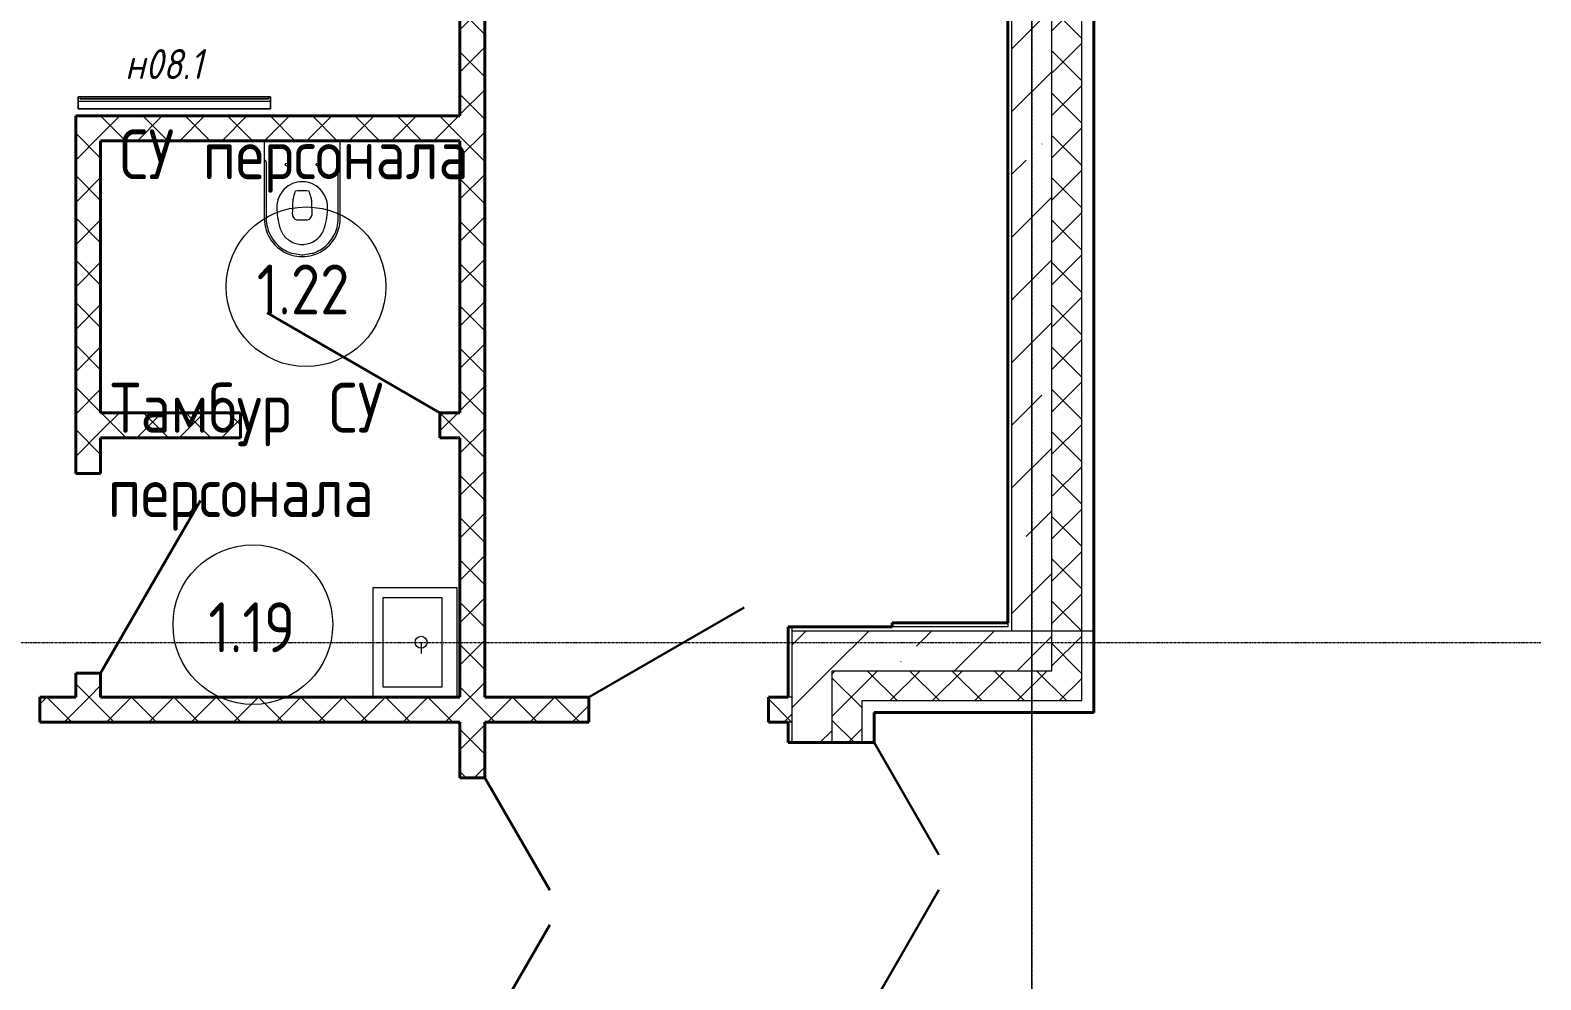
# Model space of a CAD drawing. Header units: millimetres. Extents: x -32954 to 151739, y -65671 to 56243.
# Drawn here: x -5068 to 2500, y -5129 to -371 of the extents above; entities that cross this region are included whole.
import ezdxf

# ---------------------------------------------------------------- set-up
doc = ezdxf.new("R2010")
doc.units = ezdxf.units.MM
doc.linetypes.add('ADSK_Линия сетки', pattern=[21, 12, -3, 3, -3])
for name, color, linetype, lineweight in [('M-EQPM', 7, 'Continuous', 9), ('M-EQPM-IDEN', 7, 'Continuous', 9), ('SANINDUSA', 7, 'Continuous', 9), ('Двери', 7, 'Continuous', 18), ('Марки помещений', 7, 'Continuous', 18), ('Оси', 7, 'Continuous', 9), ('Панель', 7, 'Continuous', 30), ('Перекрытия', 7, 'Continuous', 18), ('Сантехнические приборы', 7, 'Continuous', 18), ('Стены', 7, 'Continuous', 18), ('Стены разрез', 7, 'Continuous', 40), ('Стены штриховка', 7, 'Continuous', 18)]:
    doc.layers.add(name, color=color, linetype=linetype, lineweight=lineweight)
doc.styles.add('GOST Common', font='GOST_Common.ttf', dxfattribs={"width": 0.9, "height": 250})
doc.styles.add('GOST Common_I', font='GOST_Common Italic.ttf', dxfattribs={"width": 0.9, "height": 150})
pattern_1 = [(45, (0, 0), (-106.066, 106.066), []), (135, (0, 0), (-106.066, -106.066), [])]
pattern_2 = [(45, (0, 0), (-314.31, 314.31), []), (45, (314.3, 0), (-314.31, 314.31), [555.625, -111.125, 3.353, -107.772])]

# ---------------------------------------------------------------- blocks, each defined once
blk = doc.blocks.new('AC_Дверь_Двупольная_ПВХ - 1260х2080h М-694954-В_АР_ПЭ_01 Этаж')
at = {"layer": 'Панель'}
for p, q in [((-650, 215), (-87.1, 540)), ((650, 215), (87.1, 540))]:
    blk.add_line(p, q, dxfattribs=at)
blk = doc.blocks.new('AC_Дверь_Однопольная_ДеревяннаяНаружная_ГОСТ24698-81 - 860х2080h-657340-В_АР_ПЭ_01 Этаж')
at = {"layer": 'Панель'}
blk.add_line((-450, 62.5), (329.4, 512.5), dxfattribs=at)
blk = doc.blocks.new('AC_Дверь_Двупольная_ПВХ - 1260х2080h М-673620-В_АР_ПЭ_01 Этаж')
at = {"layer": 'Панель'}
for p, q in [((-650, 62.5), (-87.1, 387.5)), ((650, 62.5), (87.1, 387.5))]:
    blk.add_line(p, q, dxfattribs=at)
blk = doc.blocks.new('Sanitary_Toilets_Sanindusa_New-WC-Care-F-D-Low-Level-Toilet - SanitaSimplesNewWccareDc129011004-639918-В_АР_ПЭ_01 Этаж')
at = {"layer": 'SANINDUSA'}
for p, q in [((72.9, 635.2), (62.7, 632)), ((187.3, 632), (177.1, 635.2)), ((-55.3, 452.5), (-55.3, 168.1)), ((305.3, 168.1), (305.3, 452.5)), ((-55, 62.5), (305, 62.5))]:
    blk.add_line(p, q, dxfattribs=at)
at = {"layer": 'SANINDUSA', "flags": 128}
for points in [[(184.3, 623.3), (179.5, 624.7), (174.7, 625.7), (164.9, 627.6), (156, 629.4), (147.1, 630.9), (138.2, 632.2), (129.2, 633.1), (125, 633.4), (125.1, 633.4), (124.9, 633.4), (120.8, 633.1), (111.8, 632.2), (102.8, 630.9), (93.9, 629.3), (85.1, 627.6), (75.3, 625.7), (70.5, 624.7), (65.7, 623.3)], [(159.7, 312.6), (159.7, 312.7), (161.5, 319.3), (163.2, 325.7), (164.8, 331), (166.3, 336.1), (168.7, 343.8), (170.9, 351.2), (172, 356), (172.5, 361.2), (173, 377.5), (173.5, 393.8), (174.1, 410.3), (174.7, 426.8), (174.5, 432.2), (173.4, 437.5), (171.5, 442.5), (168.7, 447.1), (165.3, 451), (161.3, 454.3), (156.9, 456.7), (152.2, 458.2), (148.7, 458.8), (145.1, 459), (125, 458.9), (104.9, 459), (101.3, 458.8), (97.8, 458.2), (93.1, 456.7), (88.7, 454.3), (84.7, 451), (81.3, 447.1), (78.5, 442.5), (76.6, 437.5), (75.5, 432.2), (75.3, 426.8), (75.9, 410.3), (76.5, 393.8), (77, 377.5), (77.5, 361.2), (78, 356), (79.1, 351.2), (81.3, 343.8), (83.7, 336.1), (85.2, 331), (86.8, 325.7), (88.5, 319.3), (90.3, 312.7), (90.3, 312.6)], [(-65, 452.5), (-65, 202.7), (-65, 162.4), (-65, 72.5)], [(315, 72.5), (315, 162.4), (315, 202.7), (315, 452.5)], [(158.3, 312.5), (147.2, 312.3), (137.7, 312.2), (128.1, 312.1), (125, 312.1), (121.9, 312.1), (112.3, 312.2), (102.8, 312.3), (91.7, 312.5)]]:
    blk.add_lwpolyline(points, dxfattribs=at)
at = {"layer": 'SANINDUSA'}
for centre in [(47.5, 181.5), (202.5, 181.5)]:
    blk.add_circle(centre, 7.5, dxfattribs=at)
for centre, radius, start, end in [((125, 452.5), 190, 109.13881, 180), ((135.4, 437.5), 198.5, 115.58106, 126.01768), ((122.6, 465.5), 167.8, 109.83255, 115.77159), ((125, 452.5), 190, 74.0853, 105.9147), ((127.4, 465.5), 167.7, 64.22811, 70.16775), ((125, 452.5), 190, 0, 70.86119), ((114.6, 437.5), 198.5, 53.98103, 64.42023), ((125, 452.5), 180.3, 126.1419, 165.50605), ((125, 464.5), 117, 135.50354, 163.7398), ((125, 464.5), 117, 121.54588, 135.50354), ((125, 464.5), 117, 90, 121.54588), ((125, 464.5), 117, 58.45411, 90), ((125, 464.5), 117, 44.49646, 58.45411), ((125, 464.5), 117, 16.2602, 44.49646), ((125, 452.5), 180.3, 14.49395, 53.8581), ((124.8, 452.5), 180.1, 165.47845, 179.98577), ((365, 394.5), 367, 163.7398, 179.99999), ((-115, 394.5), 367, 0.00001, 16.2602), ((125, 452.4), 180.3, 0.02083, 14.51495), ((125, 394.5), 127, 179.99999, 270), ((125, 394.5), 127, 270, 0.00001), ((-61.6, 162.4), 3.44, 179.7156, 283.84385), ((-55.9, 159.4), 4.87, 120.6298, 184.2515), ((-60.2, 168.2), 4.95, 292.13188, 359.61781), ((310.2, 168.2), 4.95, 180.38219, 247.86812), ((305.9, 159.4), 4.87, 355.7485, 59.3702), ((311.6, 162.4), 3.45, 256.35029, 0.09025), ((-55, 72.5), 10, 180, 270), ((305, 72.5), 10, 270, 0)]:
    blk.add_arc(centre, radius, start, end, dxfattribs=at)
blk = doc.blocks.new('ADSK_Умывальник со смесителем - Умывальник-246140-В_АР_ПЭ_01 Этаж')
at = {"layer": 'Сантехнические приборы'}
for p, q in [((-275, -420), (-275, 0)), ((-275, 0), (275, 0)), ((275, 0), (275, -420)), ((-225, -370), (-225, -75)), ((-225, -75), (225, -75)), ((225, -75), (225, -370)), ((0, -180), (57, -180)), ((225, -370), (-225, -370)), ((275, -420), (-275, -420))]:
    blk.add_line(p, q, dxfattribs=at)
blk.add_circle((0, -180), 30, dxfattribs=at)
blk = doc.blocks.new('AC_Дверь_Однопольная_ДеревяннаяНаружная_ГОСТ24698-81 - 960х2080h ГЛ-654640-В_АР_ПЭ_01 Этаж')
at = {"layer": 'Панель'}
blk.add_line((500, 62.5), (-366, 562.5), dxfattribs=at)
blk = doc.blocks.new('ADSK_Марка_Помещение_2_ГОСТ21-501-2011 - Имя и Категория-86712-В_АР_ПЭ_01 Этаж')
at = {"layer": 'Марки помещений'}
blk.add_circle((0, 0), 4, dxfattribs=at)
blk = doc.blocks.new('Н08_Телевизор на консоли - Телевизор 40 дюйма-8001306-О_ТХ_Подвал')
at = {"layer": 'M-EQPM'}
for p, q in [((-485.9, 108.1), (-485.9, 48.8)), ((-485.9, 72.6), (-485.9, 108.1)), ((478.1, 108.1), (-485.9, 108.1)), ((-485.9, 108.1), (478.1, 108.1)), ((478.1, 108.1), (478.1, 72.6)), ((478.1, 48.8), (478.1, 108.1)), ((-485.9, 48.8), (-485.9, 72.6)), ((-485.9, 72.6), (478.1, 72.6)), ((-485.9, 72.6), (478.1, 72.6)), ((-485.9, 48.8), (478.1, 48.8)), ((-485.9, 48.8), (478.1, 48.8)), ((-475.7, 59), (468.2, 59)), ((468.2, 59), (-475.7, 59)), ((-475.7, 59), (-475.7, 48.8)), ((-475.7, 48.8), (-475.7, 59)), ((-475.7, 48.8), (468.2, 48.8)), ((468.2, 48.8), (-475.7, 48.8)), ((468.2, 59), (468.2, 48.8)), ((468.2, 59), (468.2, 48.8)), ((478.1, 72.6), (478.1, 48.8))]:
    blk.add_line(p, q, dxfattribs=at)

msp = doc.modelspace()

# ---------------------------------------------------------------- hatches: boundary and pattern name
at = {"layer": 'Стены разрез', "lineweight": 9}
h = msp.add_hatch(dxfattribs=at)
h.set_pattern_fill('FP_2', color=256, style=0, pattern_type=2)
h.set_pattern_definition(pattern_1)
h.paths.add_polyline_path([(50, -3580), (200, -3580), (200, 2250), (50, 2250), (50, -3380)])
h = msp.add_hatch(dxfattribs=at)
h.set_pattern_fill('FP_2', color=256, style=0, pattern_type=2)
h.set_pattern_definition(pattern_1)
h.paths.add_polyline_path([(-2790.1, -11895), (-2790.1, -5416.2), (-2915.1, -5416.2), (-2915.1, -11895)])
h.paths.add_polyline_path([(-2915.1, -4116.2), (-2790.1, -4116.2), (-2790.1, -3837.5), (-2915.1, -3837.5)])
h.paths.add_polyline_path([(-2790.1, -3712.5), (-2790.1, 2050), (-2915.1, 2050), (-2915.1, -3712.5)])
h = msp.add_hatch(dxfattribs=at)
h.set_pattern_fill('FP_3', color=256, style=0, pattern_type=2)
h.set_pattern_definition(pattern_2)
h.paths.add_polyline_path([(-150, -3380), (50, -3380), (50, 2050), (-150, 2050), (-150, -3360)])
h = msp.add_hatch(dxfattribs=at)
h.set_pattern_fill('FP_2', color=256, style=0, pattern_type=2)
h.set_pattern_definition(pattern_1)
h.paths.add_polyline_path([(-4715.1, -3712.5), (-4715.1, -3592.5), (-4840.1, -3592.5), (-4840.1, -3712.5)])
h.paths.add_polyline_path([(-4715.1, -2592.5), (-4715.1, -800), (-4840.1, -800), (-4840.1, -2592.5)])
h = msp.add_hatch(dxfattribs=at)
h.set_pattern_fill('FP_2', color=256, style=0, pattern_type=2)
h.set_pattern_definition(pattern_1)
h.paths.add_polyline_path([(-2915.1, -925), (-2915.1, -800), (-4715.1, -800), (-4715.1, -925), (-4249.1, -925)])
h = msp.add_hatch(dxfattribs=at)
h.set_pattern_fill('FP_2', color=256, style=0, pattern_type=2)
h.set_pattern_definition(pattern_1)
h.paths.add_polyline_path([(-3015.1, -2412.5), (-2915.1, -2412.5), (-2915.1, -2287.5), (-3015.1, -2287.5)])
h.paths.add_polyline_path([(-4015.1, -2412.5), (-4015.1, -2287.5), (-4715.1, -2287.5), (-4715.1, -2412.5), (-4249.1, -2412.5)])
h = msp.add_hatch(dxfattribs=at)
h.set_pattern_fill('FP_3', color=256, style=0, pattern_type=2)
h.set_pattern_definition(pattern_2)
h.paths.add_polyline_path([(-1050, -5720), (-1050, -5240), (-1250, -5240), (-1250, -5720)])
h.paths.add_polyline_path([(-1050, -3940), (-1050, -3380), (-1250, -3380), (-1250, -3940)])
h = msp.add_hatch(dxfattribs=at)
h.set_pattern_fill('FP_3', color=256, style=0, pattern_type=2)
h.set_pattern_definition(pattern_2)
h.paths.add_polyline_path([(-840, -3580), (50, -3580), (50, -3380), (-1050, -3380), (-1050, -3580), (-900, -3580)])
h = msp.add_hatch(dxfattribs=at)
h.set_pattern_fill('FP_2', color=256, style=0, pattern_type=2)
h.set_pattern_definition(pattern_1)
h.paths.add_polyline_path([(-1050, -5520), (-900, -5520), (-900, -5240), (-1050, -5240)])
h.paths.add_polyline_path([(-900, -3940), (-900, -3580), (-1050, -3580), (-1050, -3940)])
h = msp.add_hatch(dxfattribs=at)
h.set_pattern_fill('FP_2', color=256, style=0, pattern_type=2)
h.set_pattern_definition(pattern_1)
h.paths.add_polyline_path([(200, -3730), (200, -3580), (-900, -3580), (-900, -3730), (-413.8, -3730)])
h = msp.add_hatch(dxfattribs=at)
h.set_pattern_fill('FP_2', color=256, style=0, pattern_type=2)
h.set_pattern_definition(pattern_1)
h.paths.add_polyline_path([(-2331.5, -3837.5), (-2270, -3837.5), (-2270, -3712.5), (-5020.1, -3712.5), (-5020.1, -3837.5), (-2790.1, -3837.5)])
h.paths.add_polyline_path([(-1270, -3837.5), (-1250, -3837.5), (-1250, -3712.5), (-1370, -3712.5), (-1370, -3837.5)])
h.paths.add_polyline_path([(-6020.1, -3837.5), (-6020.1, -3712.5), (-9150, -3712.5), (-9150, -3837.5), (-6166.8, -3837.5)])
h.paths.add_polyline_path([(-10875, -3837.5), (-10050, -3837.5), (-10050, -3712.5), (-10875, -3712.5)])
h.paths.add_polyline_path([(-12175, -3837.5), (-12175, -3712.5), (-12325, -3712.5), (-12325, -3837.5)])

# ---------------------------------------------------------------- linework, layer by layer
at = {"layer": 'Оси', "linetype": 'ADSK_Линия сетки'}
for p, q in [((-50, 4287.9), (-50, -14500)), ((2500, -3440), (-32136.4, -3440))]:
    msp.add_line(p, q, dxfattribs=at)
at = {"layer": 'Перекрытия'}
msp.add_line((-50, -11990), (-50, 2150), dxfattribs=at)
at = {"layer": 'Стены'}
for p, q in [((-1250, -3940), (-1250, -3360)), ((-840, -3380), (260, -3380)), ((-170, -3360), (-750, -3360))]:
    msp.add_line(p, q, dxfattribs=at)
at = {"layer": 'Стены разрез'}
for p, q in [((260, -3790), (260, 2460)), ((-2915.1, 2030), (-2915.1, -800)), ((-2790.1, -3712.5), (-2790.1, 2030)), ((-170, 2030), (-170, -3340)), ((-2915.1, -800), (-4840.1, -800)), ((-4840.1, -800), (-4840.1, -2592.5)), ((-4715.1, -925), (-2915.1, -925)), ((-4715.1, -2287.5), (-4715.1, -925)), ((-2915.1, -925), (-2915.1, -2287.5)), ((-4015.1, -2287.5), (-4715.1, -2287.5)), ((-4015.1, -2412.5), (-4015.1, -2287.5)), ((-2915.1, -2287.5), (-3015.1, -2287.5)), ((-3015.1, -2287.5), (-3015.1, -2412.5)), ((-4715.1, -2592.5), (-4715.1, -2412.5)), ((-4715.1, -2412.5), (-4015.1, -2412.5)), ((-3015.1, -2412.5), (-2915.1, -2412.5)), ((-2915.1, -2412.5), (-2915.1, -3712.5)), ((-4840.1, -2592.5), (-4715.1, -2592.5)), ((-1270, -3360), (-1270, -3712.5)), ((-750, -3360), (-1270, -3360)), ((-750, -3340), (-750, -3360)), ((-170, -3340), (-750, -3340)), ((-4840.1, -3592.5), (-4840.1, -3712.5)), ((-4715.1, -3592.5), (-4840.1, -3592.5)), ((-4715.1, -3712.5), (-4715.1, -3592.5)), ((-4840.1, -3712.5), (-5020.1, -3712.5)), ((-5020.1, -3712.5), (-5020.1, -3837.5)), ((-2915.1, -3712.5), (-4715.1, -3712.5)), ((-2270, -3712.5), (-2790.1, -3712.5)), ((-2270, -3837.5), (-2270, -3712.5)), ((-1270, -3712.5), (-1370, -3712.5)), ((-1370, -3712.5), (-1370, -3837.5)), ((-5020.1, -3837.5), (-2915.1, -3837.5)), ((-2915.1, -3837.5), (-2915.1, -4116.2)), ((-2790.1, -3837.5), (-2270, -3837.5)), ((-2790.1, -4116.2), (-2790.1, -3837.5)), ((-1370, -3837.5), (-1270, -3837.5)), ((-1270, -3837.5), (-1270, -3940)), ((-840, -3790), (260, -3790)), ((-840, -3940), (-840, -3790)), ((-1270, -3940), (-840, -3940)), ((-2915.1, -4116.2), (-2790.1, -4116.2))]:
    msp.add_line(p, q, dxfattribs=at)
at = {"layer": 'Стены штриховка'}
for p, q in [((200, -3730), (200, 2400)), ((50, -3580), (50, 2250)), ((-150, -3380), (-150, 2050)), ((-1250, -3380), (-840, -3380)), ((-170, -3340), (-170, -3360)), ((-1050, -3580), (50, -3580)), ((-1050, -3940), (-1050, -3580)), ((-1250, -3712.5), (-1270, -3712.5)), ((-900, -3730), (200, -3730)), ((-900, -3940), (-900, -3730)), ((-1250, -3837.5), (-1270, -3837.5))]:
    msp.add_line(p, q, dxfattribs=at)

# ---------------------------------------------------------------- block references
at = {"layer": 'M-EQPM', "rotation": 179.9999999999987}
msp.add_blockref('Н08_Телевизор на консоли - Телевизор 40 дюйма-8001306-О_ТХ_Подвал', (-4349.6, -656.1), dxfattribs=at)
at = {"layer": 'Двери'}
for name, p in [('AC_Дверь_Однопольная_ДеревяннаяНаружная_ГОСТ24698-81 - 960х2080h ГЛ-654640-В_АР_ПЭ_01 Этаж', (-3515.1, -2350)), ('AC_Дверь_Однопольная_ДеревяннаяНаружная_ГОСТ24698-81 - 860х2080h-657340-В_АР_ПЭ_01 Этаж', (-1820, -3775))]:
    msp.add_blockref(name, p, dxfattribs=at)
at = {"layer": 'Двери', "rotation": 269.9999999999999}
for name, p in [('AC_Дверь_Однопольная_ДеревяннаяНаружная_ГОСТ24698-81 - 960х2080h ГЛ-654640-В_АР_ПЭ_01 Этаж', (-4777.6, -3092.5)), ('AC_Дверь_Двупольная_ПВХ - 1260х2080h М-694954-В_АР_ПЭ_01 Этаж', (-1055, -4590)), ('AC_Дверь_Двупольная_ПВХ - 1260х2080h М-673620-В_АР_ПЭ_01 Этаж', (-2852.6, -4766.2))]:
    msp.add_blockref(name, p, dxfattribs=at)
at = {"layer": 'Марки помещений', "xscale": 99.99999999999993, "yscale": 99.99999999999993, "zscale": 99.99999999999993}
for p in [(-3686, -1656.3), (-3952.7, -3348.9)]:
    msp.add_blockref('ADSK_Марка_Помещение_2_ГОСТ21-501-2011 - Имя и Категория-86712-В_АР_ПЭ_01 Этаж', p, dxfattribs=at)
at = {"layer": 'Сантехнические приборы'}
for name, p, rotation in [('Sanitary_Toilets_Sanindusa_New-WC-Care-F-D-Low-Level-Toilet - SanitaSimplesNewWccareDc129011004-639918-В_АР_ПЭ_01 Этаж', (-3580.3, -862.5), 180), ('ADSK_Умывальник со смесителем - Умывальник-246140-В_АР_ПЭ_01 Этаж', (-2930.1, -3437.5), 270.0000000000005)]:
    msp.add_blockref(name, p, dxfattribs=dict(at, rotation=rotation))

# ---------------------------------------------------------------- texts
at = {"layer": 'M-EQPM-IDEN', "char_height": 150, "attachment_point": 1, "style": 'GOST Common_I'}
for s, insert, width in [('\\fGOST Common|b0|i1|c204|p34|;\\W.9;н', (-4592.7, -465.5), 122.658), ('08.1', (-4491.5, -465.5), 382.405)]:
    msp.add_mtext(s, dxfattribs=dict(at, insert=insert, width=width))
at = {"layer": 'Марки помещений', "lineweight": 9, "char_height": 250, "attachment_point": 1, "style": 'GOST Common'}
for s, insert, width in [('СУ', (-4620.4, -867.6), 411.266), ('\\fGOST Common|b0|i0|c204|p34|;\\W.9; ', (-4281.1, -867.6), 93.797), ('персонала', (-4203.7, -867.6), 1767.721), ('1.22', (-3932.8, -1544.9), 606.076), ('Тамбур', (-4667.2, -2137.3), 1233.797), ('\\fGOST Common|b0|i0|c204|p34|;\\W.9; ', (-3649.2, -2137.3), 93.797), ('СУ', (-3571.9, -2137.3), 411.266), ('персонала', (-4679.1, -2560.6), 1767.721), ('1.19', (-4175.6, -3237.5), 548.354)]:
    msp.add_mtext(s, dxfattribs=dict(at, insert=insert, width=width))

doc.saveas('drawing.dxf')
